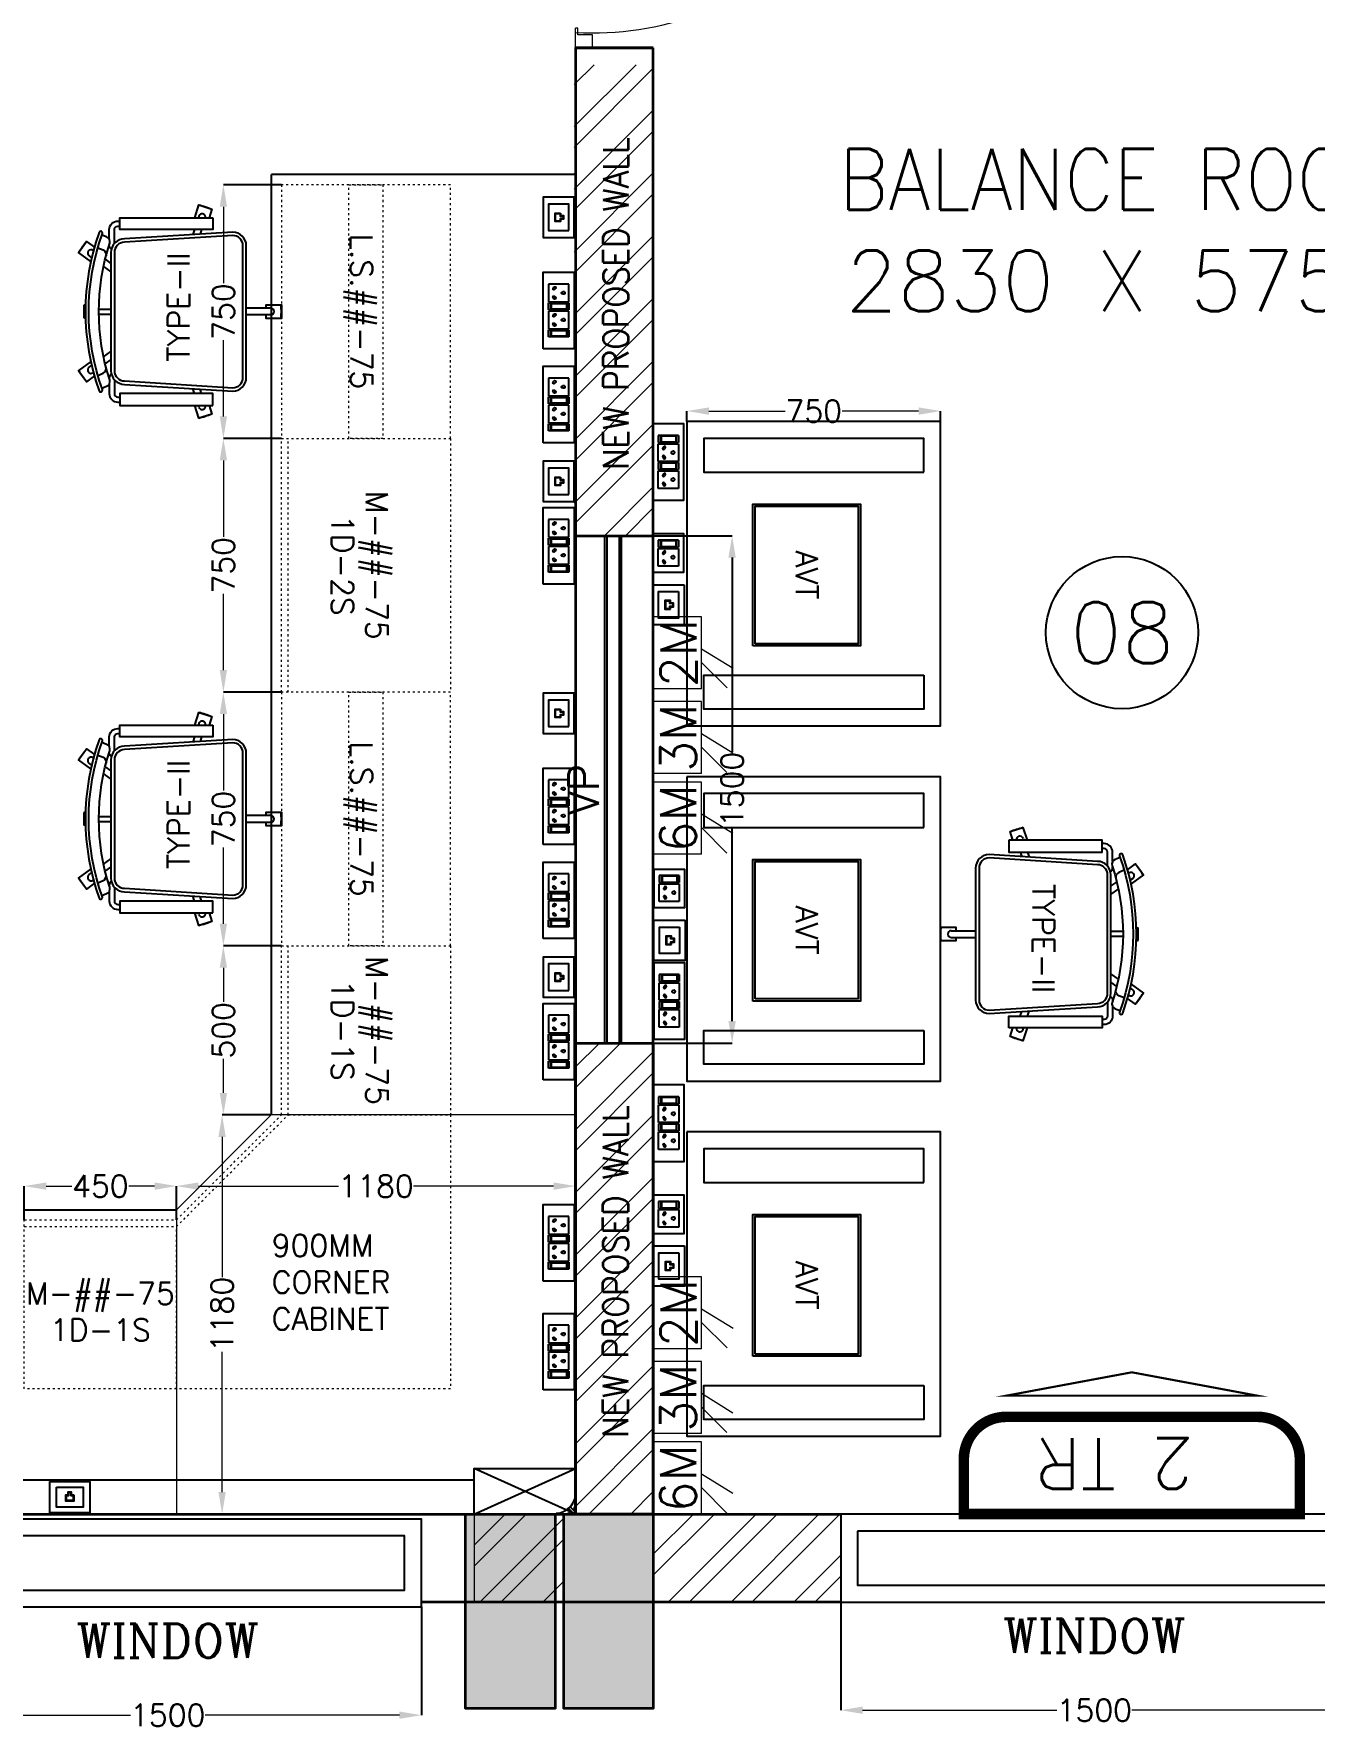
# Model space of a CAD drawing. Extents: x -52083 to 49512, y -145230 to 20224.
# Drawn here: x -41217 to -37431, y -133843 to -128840 of the extents above; entities that cross this region are included whole.
import ezdxf
from ezdxf.enums import TextEntityAlignment as Align

# ---------------------------------------------------------------- set-up
doc = ezdxf.new("R2010")
doc.units = 0
doc.header["$LTSCALE"] = 0.5
doc.header["$MEASUREMENT"] = 0
doc.header["$PDMODE"] = 32
doc.linetypes.add('ACAD_ISO03W100', pattern=[30, 12, -18])
for name, color, linetype, lineweight in [('0-1 AC UNIT', 8, 'Continuous', 25), ('1000x2100 Door', 1, 'Continuous', 5), ('3M Switch Board', 76, 'Continuous', 5), ('Ahlada Coving', 3, 'Continuous', 5), ('COL', 1, 'Continuous', 35), ('DIM', 3, 'Continuous', 5), ('Hatch-1', 8, 'Continuous', 5), ('New Wall', 5, 'Continuous', 35), ('Sa-Block Text', 7, 'Continuous', 18), ('wall-1', 7, 'Continuous', 35)]:
    doc.layers.add(name, color=color, linetype=linetype, lineweight=lineweight)
for name, color, linetype in [('GC-2', 22, 'Continuous'), ('GF-1', 21, 'Continuous'), ('LABOFAB', 7, 'Continuous'), ('PDF_Text', 5, 'Continuous'), ('SA-3MRP', 1, 'Continuous'), ('SA-6MRP', 1, 'Continuous'), ('SA-6MUP', 223, 'Continuous'), ('SA-FUR', 3, 'Continuous'), ('SA-Granite', 3, 'Continuous'), ('SA-Lan', 3, 'Continuous'), ('View Panle', 6, 'Continuous')]:
    doc.layers.add(name, color=color, linetype=linetype)
doc.styles.add('ARIAL', font='romans.shx', dxfattribs={"height": 2.5})
doc.styles.add('RomanS', font='romans.shx')
doc.styles.get("Standard").update_dxf_attribs({"font": 'romans.shx'})
doc.dimstyles.new('Sa-dim', dxfattribs={"dimtxt": 65, "dimasz": 65, "dimexe": 0, "dimexo": 0, "dimtad": 0, "dimdec": 0, "dimdsep": 46, "dimtxsty": 'Standard', "dimcen": 0, "dimclrd": 256, "dimclre": 7, "dimclrt": 1, "dimadec": 0, "dimazin": 0, "dimtfac": 1, "dimtdec": 0, "dimtmove": 0, "dimatfit": 3, "dimfxl": 1, "dimlwd": -1, "dimarcsym": 0})
pattern_1 = [(45, (22946.7, -16431.28), (-92.80777, 92.80777), []), (45, (23008.57, -16431.28), (-92.80777, 92.80777), [])]

# ---------------------------------------------------------------- blocks, each defined once
blk = doc.blocks.new('*U109')
at = {"color": 5}
blk.add_wipeout([(50, 400), (50, 240), (1450, 240), (1450, 400)], dxfattribs=at)
blk.add_wipeout([(0, 450), (0, 190), (1500, 190), (1500, 450)], dxfattribs=at)
for points in [[(0, 450), (0, 190), (1500, 190), (1500, 450)], [(50, 400), (50, 240), (1450, 240), (1450, 400)]]:
    blk.add_lwpolyline(points, close=True, dxfattribs=at)
blk = doc.blocks.new('*D946')
at = {"layer": 'Defpoints', "color": 0}
for p in [(-38831.5, -133475.7), (-37331.5, -133475.7), (-37331.5, -133795.6)]:
    blk.add_point(p, dxfattribs=at)
at = {"layer": 'DIM', "color": 7, "lineweight": -2}
for p, q in [((-38831.5, -133475.7), (-38831.5, -133795.6)), ((-37331.5, -133475.7), (-37331.5, -133795.6))]:
    blk.add_line(p, q, dxfattribs=at)
at = {"layer": 'DIM'}
for p, q in [((-38766.5, -133795.6), (-38192, -133795.6)), ((-37396.5, -133795.6), (-37971, -133795.6))]:
    blk.add_line(p, q, dxfattribs=at)
for points in [[(-38766.5, -133784.8), (-38766.5, -133806.5), (-38831.5, -133795.6)], [(-37396.5, -133784.8), (-37396.5, -133806.5), (-37331.5, -133795.6)]]:
    blk.add_solid(points, dxfattribs=at)
at = {"layer": 'DIM', "color": 1, "insert": (-38081.5, -133795.6), "char_height": 65, "attachment_point": 5}
blk.add_mtext('1500', dxfattribs=at)
blk = doc.blocks.new('*D957')
at = {"layer": 'Defpoints', "color": 0}
for p in [(-41571.3, -133490.3), (-40071.3, -133490.3), (-40071.3, -133810.2)]:
    blk.add_point(p, dxfattribs=at)
at = {"layer": 'DIM', "color": 7, "lineweight": -2}
for p, q in [((-41571.3, -133490.3), (-41571.3, -133810.2)), ((-40071.3, -133490.3), (-40071.3, -133810.2))]:
    blk.add_line(p, q, dxfattribs=at)
at = {"layer": 'DIM'}
for p, q in [((-41506.3, -133810.2), (-40931.8, -133810.2)), ((-40136.3, -133810.2), (-40710.8, -133810.2))]:
    blk.add_line(p, q, dxfattribs=at)
for points in [[(-41506.3, -133799.4), (-41506.3, -133821), (-41571.3, -133810.2)], [(-40136.3, -133799.4), (-40136.3, -133821), (-40071.3, -133810.2)]]:
    blk.add_solid(points, dxfattribs=at)
at = {"layer": 'DIM', "color": 1, "insert": (-40821.3, -133810.2), "char_height": 65, "attachment_point": 5}
blk.add_mtext('1500', dxfattribs=at)
blk = doc.blocks.new('A010004 Mezz.F. Layout Plan$0$b & c')
at = {"layer": 'Ahlada Coving', "color": 3}
for p, q in [((-4.1, 40.9), (-5.7, 42.5)), ((-2.7, 7.8), (-3.7, 7.8)), ((-3.7, 7.8), (-2.7, 6)), ((4.9, 15.3), (-2.7, 7.8)), ((-2.7, 6), (5.7, 14.4)), ((8.7, 11.4), (0.3, 3)), ((0.3, 3), (2.1, 2)), ((2.1, 3), (9.7, 10.6)), ((2.1, 2), (2.1, 3)), ((36.9, 0), (35.3, 1.6))]:
    blk.add_line(p, q, dxfattribs=at)
blk.add_lwpolyline([(-5.7, 30.7), (-5.7, 5.7), (0, 0), (25, 0), (22.8, 1.5), (13.2, 1.5), (3.6, 4.5), (3.6, 1.5), (0.6, 1.5), (-4.2, 6.3), (-4.2, 9.3), (-1.2, 9.3), (-4.2, 18.9), (-4.2, 28.4), (-5.7, 30.7)], dxfattribs=at)
for radius, start, end in [(44, 181.9548, 220.5976), (42.5, 184.1661, 265.906), (44, 222.2286, 227.7746), (44, 229.4056, 268.1119)]:
    blk.add_arc((38.3, 44), radius, start, end, dxfattribs=at)
blk = doc.blocks.new('A$C34123dda')
at = {"layer": 'LABOFAB', "color": 230, "linetype": 'ACAD_ISO03W100', "lineweight": 13}
blk.add_line((-280, 310), (30, 0), dxfattribs=at)
at = {"layer": 'LABOFAB', "color": 96, "lineweight": 13, "true_color": 0x008500}
blk.add_lwpolyline([(900, 1180), (900, 1180), (900, 1180), (900, 0), (0, 0), (-280, 280), (-280, 1180)], close=True, dxfattribs=at)
at = {"layer": 'LABOFAB', "color": 230, "linetype": 'ACAD_ISO03W100', "lineweight": 13}
blk.add_lwpolyline([(50, 0), (530, 0), (530, 810), (-280, 810), (-280, 330)], close=True, dxfattribs=at)
blk = doc.blocks.new('A$Ca55ee631')
at = {"layer": 'SA-FUR', "color": 1}
for p, q in [((0, 0), (135, 300)), ((0, 300), (135, 0))]:
    blk.add_line(p, q, dxfattribs=at)
blk.add_lwpolyline([(0, 0), (135, 0), (135, 300), (0, 300)], close=True, dxfattribs=at)
blk = doc.blocks.new('*U102')
at = {"layer": 'SA-FUR', "color": 230, "linetype": 'ACAD_ISO03W100', "lineweight": 13}
blk.add_line((450, 20), (0, 20), dxfattribs=at)
blk.add_lwpolyline([(0, 500), (450, 500), (450, 0), (0, 0)], close=True, dxfattribs=at)
at = {"layer": 'SA-FUR', "color": 7}
for tag, p in [('TAG-2', (225, 357.8)), ('TAG', (225, 250))]:
    blk.add_attdef(tag, text='', height=65, rotation=180, dxfattribs=at).set_placement(p, align=Align.CENTER)
blk = doc.blocks.new('*U93')
at = {"layer": 'SA-FUR', "color": 230, "linetype": 'ACAD_ISO03W100', "lineweight": 13}
blk.add_line((500, 20), (0, 20), dxfattribs=at)
blk.add_lwpolyline([(0, 500), (500, 500), (500, 0), (0, 0)], close=True, dxfattribs=at)
at = {"layer": 'SA-FUR', "color": 7}
for tag, p in [('TAG', (250, 250)), ('TAG-2', (250, 148.4))]:
    blk.add_attdef(tag, text='', height=65, dxfattribs=at).set_placement(p, align=Align.CENTER)
blk = doc.blocks.new('*D1087')
at = {"layer": 'Defpoints', "color": 0}
for p in [(-40795.4, -132246.1), (-41245.4, -132345.7), (-40795.4, -132345.7)]:
    blk.add_point(p, dxfattribs=at)
at = {"layer": 'DIM', "color": 7, "lineweight": -2}
for p, q in [((-41245.4, -132345.7), (-41245.4, -132246.1)), ((-40795.4, -132345.7), (-40795.4, -132246.1))]:
    blk.add_line(p, q, dxfattribs=at)
at = {"layer": 'DIM'}
for p, q in [((-41180.4, -132246.1), (-41104.6, -132246.1)), ((-40860.4, -132246.1), (-40936.2, -132246.1))]:
    blk.add_line(p, q, dxfattribs=at)
for points in [[(-41180.4, -132235.3), (-41180.4, -132257), (-41245.4, -132246.1)], [(-40860.4, -132235.3), (-40860.4, -132257), (-40795.4, -132246.1)]]:
    blk.add_solid(points, dxfattribs=at)
at = {"layer": 'DIM', "color": 1, "insert": (-41020.4, -132246.1), "char_height": 65, "attachment_point": 5}
blk.add_mtext('450', dxfattribs=at)
blk = doc.blocks.new('*D1088')
at = {"layer": 'Defpoints', "color": 0}
for p in [(-40795.4, -132246.1), (-40795.4, -132320.6), (-39615.4, -132320.6)]:
    blk.add_point(p, dxfattribs=at)
at = {"layer": 'DIM', "color": 7, "lineweight": -2}
for p, q in [((-40795.4, -132320.6), (-40795.4, -132246.1)), ((-39615.4, -132320.6), (-39615.4, -132246.1))]:
    blk.add_line(p, q, dxfattribs=at)
at = {"layer": 'DIM'}
for p, q in [((-40730.4, -132246.1), (-40315.9, -132246.1)), ((-39680.4, -132246.1), (-40094.9, -132246.1))]:
    blk.add_line(p, q, dxfattribs=at)
for points in [[(-40730.4, -132235.3), (-40730.4, -132257), (-40795.4, -132246.1)], [(-39680.4, -132235.3), (-39680.4, -132257), (-39615.4, -132246.1)]]:
    blk.add_solid(points, dxfattribs=at)
at = {"layer": 'DIM', "color": 1, "insert": (-40205.4, -132246.1), "char_height": 65, "attachment_point": 5}
blk.add_mtext('1180', dxfattribs=at)
blk = doc.blocks.new('*D1089')
at = {"layer": 'Defpoints', "color": 0}
for p in [(-40515.4, -132035.7), (-40660.5, -133215.7), (-40515.4, -133215.7)]:
    blk.add_point(p, dxfattribs=at)
at = {"layer": 'DIM', "color": 7, "lineweight": -2}
for p, q in [((-40515.4, -132035.7), (-40660.5, -132035.7)), ((-40515.4, -133215.7), (-40660.5, -133215.7))]:
    blk.add_line(p, q, dxfattribs=at)
at = {"layer": 'DIM'}
for p, q in [((-40660.5, -132100.7), (-40660.5, -132515.2)), ((-40660.5, -133150.7), (-40660.5, -132736.2))]:
    blk.add_line(p, q, dxfattribs=at)
for points in [[(-40671.4, -132100.7), (-40649.7, -132100.7), (-40660.5, -132035.7)], [(-40671.4, -133150.7), (-40649.7, -133150.7), (-40660.5, -133215.7)]]:
    blk.add_solid(points, dxfattribs=at)
at = {"layer": 'DIM', "color": 1, "insert": (-40660.5, -132625.7), "char_height": 65, "attachment_point": 5, "rotation": 90}
blk.add_mtext('1180', dxfattribs=at)
blk = doc.blocks.new('*D1090')
at = {"layer": 'Defpoints', "color": 0}
for p in [(-40656.8, -131535.7), (-40485.4, -131535.7), (-40515.4, -132035.7)]:
    blk.add_point(p, dxfattribs=at)
at = {"layer": 'DIM', "color": 7, "lineweight": -2}
for p, q in [((-40485.4, -131535.7), (-40656.8, -131535.7)), ((-40515.4, -132035.7), (-40656.8, -132035.7))]:
    blk.add_line(p, q, dxfattribs=at)
at = {"layer": 'DIM'}
for p, q in [((-40656.8, -131600.7), (-40656.8, -131701.5)), ((-40656.8, -131970.7), (-40656.8, -131869.9))]:
    blk.add_line(p, q, dxfattribs=at)
for points in [[(-40667.6, -131600.7), (-40645.9, -131600.7), (-40656.8, -131535.7)], [(-40667.6, -131970.7), (-40645.9, -131970.7), (-40656.8, -132035.7)]]:
    blk.add_solid(points, dxfattribs=at)
at = {"layer": 'DIM', "color": 1, "insert": (-40656.8, -131785.7), "char_height": 65, "attachment_point": 5, "rotation": 90}
blk.add_mtext('500', dxfattribs=at)
blk = doc.blocks.new('*D1091')
at = {"layer": 'Defpoints', "color": 0}
for p in [(-40656.8, -130785.7), (-40485.4, -130785.7), (-40485.4, -131535.7)]:
    blk.add_point(p, dxfattribs=at)
at = {"layer": 'DIM', "color": 7, "lineweight": -2}
for p, q in [((-40485.4, -130785.7), (-40656.8, -130785.7)), ((-40485.4, -131535.7), (-40656.8, -131535.7))]:
    blk.add_line(p, q, dxfattribs=at)
at = {"layer": 'DIM'}
for p, q in [((-40656.8, -130850.7), (-40656.8, -131076.5)), ((-40656.8, -131470.7), (-40656.8, -131244.9))]:
    blk.add_line(p, q, dxfattribs=at)
for points in [[(-40667.6, -130850.7), (-40645.9, -130850.7), (-40656.8, -130785.7)], [(-40667.6, -131470.7), (-40645.9, -131470.7), (-40656.8, -131535.7)]]:
    blk.add_solid(points, dxfattribs=at)
at = {"layer": 'DIM', "color": 1, "insert": (-40656.8, -131160.7), "char_height": 65, "attachment_point": 5, "rotation": 90}
blk.add_mtext('750', dxfattribs=at)
blk = doc.blocks.new('*D1092')
at = {"layer": 'Defpoints', "color": 0}
for p in [(-40656.8, -130035.7), (-40485.4, -130035.7), (-40485.4, -130785.7)]:
    blk.add_point(p, dxfattribs=at)
at = {"layer": 'DIM', "color": 7, "lineweight": -2}
for p, q in [((-40485.4, -130035.7), (-40656.8, -130035.7)), ((-40485.4, -130785.7), (-40656.8, -130785.7))]:
    blk.add_line(p, q, dxfattribs=at)
at = {"layer": 'DIM'}
for p, q in [((-40656.8, -130100.7), (-40656.8, -130326.5)), ((-40656.8, -130720.7), (-40656.8, -130494.9))]:
    blk.add_line(p, q, dxfattribs=at)
for points in [[(-40667.6, -130100.7), (-40645.9, -130100.7), (-40656.8, -130035.7)], [(-40667.6, -130720.7), (-40645.9, -130720.7), (-40656.8, -130785.7)]]:
    blk.add_solid(points, dxfattribs=at)
at = {"layer": 'DIM', "color": 1, "insert": (-40656.8, -130410.7), "char_height": 65, "attachment_point": 5, "rotation": 90}
blk.add_mtext('750', dxfattribs=at)
blk = doc.blocks.new('*D1093')
at = {"layer": 'Defpoints', "color": 0}
for p in [(-40656.8, -129285.7), (-40485.4, -129285.7), (-40485.4, -130035.7)]:
    blk.add_point(p, dxfattribs=at)
at = {"layer": 'DIM', "color": 7, "lineweight": -2}
for p, q in [((-40485.4, -129285.7), (-40656.8, -129285.7)), ((-40485.4, -130035.7), (-40656.8, -130035.7))]:
    blk.add_line(p, q, dxfattribs=at)
at = {"layer": 'DIM'}
for p, q in [((-40656.8, -129350.7), (-40656.8, -129576.5)), ((-40656.8, -129970.7), (-40656.8, -129744.9))]:
    blk.add_line(p, q, dxfattribs=at)
for points in [[(-40667.6, -129350.7), (-40645.9, -129350.7), (-40656.8, -129285.7)], [(-40667.6, -129970.7), (-40645.9, -129970.7), (-40656.8, -130035.7)]]:
    blk.add_solid(points, dxfattribs=at)
at = {"layer": 'DIM', "color": 1, "insert": (-40656.8, -129660.7), "char_height": 65, "attachment_point": 5, "rotation": 90}
blk.add_mtext('750', dxfattribs=at)
blk = doc.blocks.new('PCH-7022')
at = {"layer": 'GC-2', "color": 30, "ltscale": 10}
for p, q in [((-18.7, 254.1), (-19.1, 259.1)), ((18.7, 254.1), (19.1, 259.1)), ((-180.7, 231.7), (-179.9, 230.6)), ((-164.5, 243.5), (-159, 235.9)), ((-133.4, 200.6), (-117.5, 178.7)), ((-7.5, 214.3), (-7.5, 178.7)), ((7.5, 214.3), (7.5, 178.7)), ((133.4, 200.6), (117.5, 178.7)), ((164.5, 243.5), (159, 235.9)), ((180.7, 231.7), (179.9, 230.6)), ((-154.6, 195.8), (-142.2, 178.7)), ((154.6, 195.8), (142.2, 178.7)), ((-282.4, -81.2), (-277.5, -79.7)), ((-242.5, -68.3), (-227.6, -63.4)), ((-242.5, -89.3), (-229, -84.9)), ((242.5, -68.3), (227.6, -63.4)), ((242.5, -89.3), (229, -84.9)), ((282.4, -81.2), (277.5, -79.7)), ((-10, -293.7), (-10, -221.3)), ((10, -293.7), (10, -221.3))]:
    blk.add_line(p, q, dxfattribs=at)
for points in [[(-234.1, 213.6), (-234.1, 213.6, 0.416344), (-237.1, 207.2, 0.412086), (-230.7, 204.2), (-230.7, 204.2, -0.174031), (230.7, 204.2), (230.7, 204.2, 0.412086), (237.1, 207.2), (237.1, 207.2, 0.416344), (234.1, 213.6), (234.1, 213.6, 0.174031)], [(-195, -221.3), (195, -221.3, 0.414214), (235, -181.3), (215, 138.7, 0.414214), (175, 178.7), (-175, 178.7, 0.414214), (-215, 138.7), (-235, -181.3, 0.414214)], [(-195, -211.3), (195, -211.3, 0.414214), (225, -181.3), (205, 138.7, 0.414214), (175, 168.7), (-175, 168.7, 0.414214), (-205, 138.7), (-225, -181.3, 0.414214)]]:
    blk.add_lwpolyline(points, format="xyb", close=True, dxfattribs=at)
for points in [[(-190.2, 227.7), (-207.2, 251.2), (-174.8, 274.7), (-148.4, 238.3)], [(148.4, 238.3), (174.8, 274.7), (207.2, 251.2), (190.2, 227.7)], [(-277.5, -111.2), (-302.9, -119.5), (-315.3, -81.4), (-277.5, -69.1)], [(277.5, -69.1), (315.3, -81.4), (302.9, -119.5), (277.5, -111.2)], [(10, -280), (20, -280), (20, -325), (-20, -325), (-20, -280), (-10, -280)]]:
    blk.add_lwpolyline(points, dxfattribs=at)
for points in [[(19.1, 259.1, 0.013665), (-19.1, 259.1)], [(-225.9, 205.9), (-220.6, 191.5, 0.403288), (-201.9, 182.4), (-201.9, 182.4, -0.158526), (201.9, 182.4), (201.9, 182.4, 0.403288), (220.6, 191.5), (225.9, 205.9)], [(-193.1, 216.5, 0.029136), (-192.6, 216.6)], [(-188.5, 217.8), (-182.3, 202.3, 0.378791), (-164.6, 193.3)], [(188.5, 217.8), (182.3, 202.3), (182.3, 202.3, -0.378791), (164.6, 193.3)], [(192.6, 216.6, 0.029136), (193.1, 216.5, 0.029136)], [(-214.2, 183.7), (-242.5, 183.7, 0.414214), (-267.5, 158.7), (-267.5, 152.3)], [(-201.5, 168.7), (-242.5, 168.7, 0.414214), (-252.5, 158.7), (-252.5, 152.3)], [(-185.7, 177.3, 0.311343), (-195, 183.7), (-197.6, 183.7)], [(185.7, 177.3, -0.311343), (195, 183.7), (197.6, 183.7)], [(201.5, 168.7), (242.5, 168.7, -0.414214), (252.5, 158.7), (252.5, 152.3)], [(214.2, 183.7), (242.5, 183.7, -0.414214), (267.5, 158.7), (267.5, 152.3)]]:
    blk.add_lwpolyline(points, format="xyb", dxfattribs=at)
for points in [[(-237.1, 207.2), (-237.1, 207.2)], [(-277.5, -122.7), (-242.5, -122.7), (-242.5, 152.3), (-277.5, 152.3)], [(277.5, -122.7), (242.5, -122.7), (242.5, 152.3), (277.5, 152.3)]]:
    blk.add_lwpolyline(points, close=True, dxfattribs=at)
for centre, radius, start, end in [((0, 0), 325, 122.4719, 129.5281), ((0, 0), 325, 50.4719, 57.5281), ((-172.6, 237.6), 10, 36, 216), ((172.6, 237.6), 10, 324, 144), ((0, 0), 325, 194.4719, 201.5281), ((-279.3, -90.7), 10, 108, 280.2877), ((279.3, -90.7), 10, 259.7123, 72), ((0, 0), 325, 338.4719, 345.5281), ((0, -293.7), 10, 180, 0), ((0, 0), 325, 266.4719, 273.5281)]:
    blk.add_arc(centre, radius, start, end, dxfattribs=at)
at = {"layer": 'PDF_Text', "insert": (13.6, -21), "char_height": 65, "width": 310.353, "attachment_point": 5}
blk.add_mtext('{\\C1;TYPE-II}', dxfattribs=at)
blk = doc.blocks.new('*U132')
for points in [[(-59.4, 46), (59.4, 46), (59.4, -46), (-59.4, -46)], [(-39.1, 29.8), (39.1, 29.8), (39.1, -29.8), (-39.1, -29.8)], [(12.4, 5.6), (5.4, 5.6), (5.4, 14.6), (-5.4, 14.6), (-5.4, 5.6), (-12.4, 5.6), (-12.4, -10.5), (12.4, -10.5)], [(11.1, 4.3), (4.1, 4.3), (4.1, 13.4), (-4.1, 13.4), (-4.1, 4.3), (-11.1, 4.3), (-11.1, -9.2), (11.1, -9.2)]]:
    blk.add_lwpolyline(points, close=True)
at = {"layer": 'Sa-Block Text', "flags": 1}
for tag, p in [('PROJECTNAME', (15.2, 670.6)), ('FLOOR', (15.2, 581.1)), ('LABNAME', (15.2, 471.6)), ('ITEMNO:', (15.2, 374.3))]:
    blk.add_attdef(tag, text='', height=65, dxfattribs=at).set_placement(p, align=Align.MIDDLE_CENTER)
at = {"layer": 'Sa-Block Text'}
blk.add_attdef('CATALOGUE', text='', height=65, dxfattribs=at).set_placement((15.2, 223), align=Align.MIDDLE_CENTER)
blk = doc.blocks.new('*U130')
for p, q in [((-78.1, 29.8), (-78.1, -29.8)), ((-78.1, 29.8), (-78.1, -29.8)), ((-57.3, 29.8), (-78.1, 29.8)), ((-78.1, 29.8), (-57.3, 29.8)), ((-76.3, 23.3), (-76.3, -23.3)), ((-59.1, 23.3), (-76.3, 23.3)), ((-59.1, -23.3), (-59.1, 23.3)), ((-57.3, -29.8), (-57.3, 29.8)), ((-53.9, 29.8), (-1.7, 29.8)), ((-53.9, -29.8), (-53.9, 29.8)), ((-1.7, 29.8), (-1.7, -29.8)), ((1.7, 29.8), (1.7, -29.8)), ((1.7, 29.8), (1.7, -29.8)), ((22.5, 29.8), (1.7, 29.8)), ((1.7, 29.8), (22.5, 29.8)), ((3.5, 23.3), (3.5, -23.3)), ((20.7, 23.3), (3.5, 23.3)), ((20.7, -23.3), (20.7, 23.3)), ((22.5, -29.8), (22.5, 29.8)), ((25.9, -29.8), (25.9, 29.8)), ((25.9, 29.8), (78.1, 29.8)), ((78.1, 29.8), (78.1, -29.8)), ((-78.1, -29.8), (-57.3, -29.8)), ((-76.3, -21.2), (-59.1, -21.2)), ((-76.3, -23.3), (-59.1, -23.3)), ((-1.7, -29.8), (-53.9, -29.8)), ((1.7, -29.8), (22.5, -29.8)), ((3.5, -21.2), (20.7, -21.2)), ((3.5, -23.3), (20.7, -23.3)), ((78.1, -29.8), (25.9, -29.8))]:
    blk.add_line(p, q)
blk.add_lwpolyline([(-113, -46), (113, -46), (113, 46), (-113, 46)], close=True)
for centre, radius, start, end in [((-27.8, 14.7), 4.06, 307.1584, 232.8416), ((-27.8, 10.6), 2.59, 161.4031, 18.5969), ((52, 14.7), 4.06, 307.1584, 232.8416), ((52, 10.6), 2.59, 161.4031, 18.5969), ((-42.7, -11.6), 3.5, 5.2689, 272.51), ((-39.9, -14), 2.82, 202.6838, 75.0951), ((-15.7, -14), 2.82, 104.9049, 337.3162), ((-12.9, -11.6), 3.5, 267.49, 174.7311), ((37.1, -11.6), 3.5, 5.2689, 272.51), ((39.9, -14), 2.82, 202.6838, 75.0951), ((64.1, -14), 2.82, 104.9049, 337.3162), ((66.9, -11.6), 3.5, 267.49, 174.7311)]:
    blk.add_arc(centre, radius, start, end)
at = {"layer": 'Sa-Block Text', "flags": 1}
for tag, p in [('PROJECTNAME', (14.8, 619.1)), ('FLOOR', (14.8, 529.6)), ('LABNAME', (14.8, 420.1)), ('ITEMNO:', (14.8, 322.8))]:
    blk.add_attdef(tag, text='', height=65, dxfattribs=at).set_placement(p, align=Align.MIDDLE_CENTER)
at = {"layer": 'Sa-Block Text'}
blk.add_attdef('CATALOGUE', text='', height=65, dxfattribs=at).set_placement((14.8, 173.9), align=Align.MIDDLE_CENTER)
blk = doc.blocks.new('A$C054a1436')
at = {"color": 1}
blk.add_circle((225, 225), 225, dxfattribs=at)
blk.add_attdef('T1', text='', height=180).set_placement((225, 225), align=Align.MIDDLE_CENTER)
blk = doc.blocks.new('vp')
at = {"layer": 'View Panle'}
blk.add_lwpolyline([(-750, 0), (750, 0), (750, 50), (-750, 50), (-750, 0), (-750, 6), (750, 6), (750, 44), (-750, 44)], dxfattribs=at)
at = {"layer": 'View Panle', "color": 7, "style": 'RomanS'}
blk.add_text('VP', height=90, rotation=359.9977, dxfattribs=at).set_placement((-75.1, 67.2))
blk = doc.blocks.new('*D1199')
at = {"color": 7, "lineweight": -2}
for p, q in [((-39385.5, -130323.2), (-39152.5, -130323.2)), ((-39385.5, -131823.2), (-39152.5, -131823.2))]:
    blk.add_line(p, q, dxfattribs=at)
for p, q in [((-39152.5, -130388.2), (-39152.5, -130962.7)), ((-39152.5, -131758.2), (-39152.5, -131183.7))]:
    blk.add_line(p, q)
for points in [[(-39163.3, -130388.2), (-39141.7, -130388.2), (-39152.5, -130323.2)], [(-39163.3, -131758.2), (-39141.7, -131758.2), (-39152.5, -131823.2)]]:
    blk.add_solid(points)
at = {"layer": 'Defpoints', "color": 0}
for p in [(-39385.5, -130323.2), (-39385.5, -131823.2), (-39152.5, -131823.2)]:
    blk.add_point(p, dxfattribs=at)
at = {"color": 1, "insert": (-39152.5, -131073.2), "char_height": 65, "attachment_point": 5, "rotation": 90}
blk.add_mtext('1500', dxfattribs=at)
blk = doc.blocks.new('*U683')
at = {"layer": '0-1 AC UNIT', "color": 3, "const_width": 31.2}
blk.add_lwpolyline([(-272.5, -287.5), (471.2, -287.5, 0.414214), (596.2, -162.5), (596.2, 0), (-397.5, 0), (-397.5, -162.5, 0.414214)], format="xyb", close=True, dxfattribs=at)
at = {"layer": '0-1 AC UNIT', "color": 3, "const_width": 6.25}
blk.add_lwpolyline([(471.2, -350), (99.4, -419.2), (-272.5, -350), (471.2, -350)], dxfattribs=at)
blk = doc.blocks.new('900 x 750 avt')
at = {"color": 30}
for points in [[(663.2, 195.3), (244.3, 195.3), (244.3, 513.2), (663.2, 513.2)], [(656.8, 201.6), (250.6, 201.6), (250.6, 506.8), (656.8, 506.8)]]:
    blk.add_lwpolyline(points, close=True, dxfattribs=at)
at = {"layer": 'SA-Granite', "color": 30}
for points in [[(0, 0), (900, 0), (900, 750), (0, 750)], [(150, 700), (50, 700), (50, 50), (150, 50)], [(750, 700), (850, 700), (850, 50), (750, 50)]]:
    blk.add_lwpolyline(points, close=True, dxfattribs=at)
at = {"insert": (453.7, 354.2), "char_height": 65, "width": 175.432, "attachment_point": 5}
blk.add_mtext('{\\C7;AVT}', dxfattribs=at)
blk = doc.blocks.new('*D1200')
at = {"layer": 'Defpoints', "color": 0}
for p in [(-39286.1, -129954.8), (-39286.1, -129985.7), (-38536.1, -129985.7)]:
    blk.add_point(p, dxfattribs=at)
at = {"layer": 'DIM', "color": 7, "lineweight": -2}
for p, q in [((-39286.1, -129985.7), (-39286.1, -129954.8)), ((-38536.1, -129985.7), (-38536.1, -129954.8))]:
    blk.add_line(p, q, dxfattribs=at)
at = {"layer": 'DIM'}
for p, q in [((-39221.1, -129954.8), (-38995.3, -129954.8)), ((-38601.1, -129954.8), (-38826.9, -129954.8))]:
    blk.add_line(p, q, dxfattribs=at)
for points in [[(-39221.1, -129944), (-39221.1, -129965.7), (-39286.1, -129954.8)], [(-38601.1, -129944), (-38601.1, -129965.7), (-38536.1, -129954.8)]]:
    blk.add_solid(points, dxfattribs=at)
at = {"layer": 'DIM', "color": 1, "insert": (-38911.1, -129954.8), "char_height": 65, "attachment_point": 5}
blk.add_mtext('750', dxfattribs=at)
blk = doc.blocks.new('3M-RP')
for p, q in [((18.3, 75.8), (18.3, 16.2)), ((18.3, 75.8), (18.3, 16.2)), ((39.1, 75.8), (18.3, 75.8)), ((18.3, 75.8), (39.1, 75.8)), ((20.1, 69.3), (20.1, 22.7)), ((37.3, 69.3), (20.1, 69.3)), ((37.3, 22.7), (37.3, 69.3)), ((39.1, 16.2), (39.1, 75.8)), ((42.5, 75.8), (94.7, 75.8)), ((42.5, 16.2), (42.5, 75.8)), ((94.7, 75.8), (94.7, 16.2)), ((18.3, 16.2), (39.1, 16.2)), ((20.1, 24.8), (37.3, 24.8)), ((20.1, 22.7), (37.3, 22.7)), ((94.7, 16.2), (42.5, 16.2))]:
    blk.add_line(p, q)
blk.add_lwpolyline([(0, 0), (113, 0), (113, 92), (0, 92)], close=True)
for centre, radius, start, end in [((68.6, 60.7), 4.06, 307.1584, 232.8416), ((68.6, 56.6), 2.59, 161.4031, 18.5969), ((53.7, 34.4), 3.5, 5.2689, 272.51), ((56.5, 32), 2.82, 202.6838, 75.0951), ((80.7, 32), 2.82, 104.9049, 337.3162), ((83.5, 34.4), 3.5, 267.49, 174.7311)]:
    blk.add_arc(centre, radius, start, end)
at = {"layer": 'Sa-Block Text', "flags": 1}
for tag, p in [('LAB', (56.5, 92)), ('ITEM', (56.5, -35)), ('CATALOGUE', (87, -160))]:
    blk.add_attdef(tag, text='', height=65, dxfattribs=at).set_placement(p, align=Align.MIDDLE_CENTER)
blk = doc.blocks.new('*U684')
for p, q in [((-78.1, 29.8), (-78.1, -29.8)), ((-78.1, 29.8), (-78.1, -29.8)), ((-57.3, 29.8), (-78.1, 29.8)), ((-78.1, 29.8), (-57.3, 29.8)), ((-76.3, 23.3), (-76.3, -23.3)), ((-59.1, 23.3), (-76.3, 23.3)), ((-59.1, -23.3), (-59.1, 23.3)), ((-57.3, -29.8), (-57.3, 29.8)), ((-53.9, 29.8), (-1.7, 29.8)), ((-53.9, -29.8), (-53.9, 29.8)), ((-1.7, 29.8), (-1.7, -29.8)), ((1.7, 29.8), (1.7, -29.8)), ((1.7, 29.8), (1.7, -29.8)), ((22.5, 29.8), (1.7, 29.8)), ((1.7, 29.8), (22.5, 29.8)), ((3.5, 23.3), (3.5, -23.3)), ((20.7, 23.3), (3.5, 23.3)), ((20.7, -23.3), (20.7, 23.3)), ((22.5, -29.8), (22.5, 29.8)), ((25.9, -29.8), (25.9, 29.8)), ((25.9, 29.8), (78.1, 29.8)), ((78.1, 29.8), (78.1, -29.8)), ((-78.1, -29.8), (-57.3, -29.8)), ((-76.3, -21.2), (-59.1, -21.2)), ((-76.3, -23.3), (-59.1, -23.3)), ((-1.7, -29.8), (-53.9, -29.8)), ((1.7, -29.8), (22.5, -29.8)), ((3.5, -21.2), (20.7, -21.2)), ((3.5, -23.3), (20.7, -23.3)), ((78.1, -29.8), (25.9, -29.8))]:
    blk.add_line(p, q)
blk.add_lwpolyline([(-113, -46), (113, -46), (113, 46), (-113, 46)], close=True)
for centre, radius, start, end in [((-27.8, 14.7), 4.06, 307.1584, 232.8416), ((-27.8, 10.6), 2.59, 161.4031, 18.5969), ((52, 14.7), 4.06, 307.1584, 232.8416), ((52, 10.6), 2.59, 161.4031, 18.5969), ((-42.7, -11.6), 3.5, 5.2689, 272.51), ((-39.9, -14), 2.82, 202.6838, 75.0951), ((-15.7, -14), 2.82, 104.9049, 337.3162), ((-12.9, -11.6), 3.5, 267.49, 174.7311), ((37.1, -11.6), 3.5, 5.2689, 272.51), ((39.9, -14), 2.82, 202.6838, 75.0951), ((64.1, -14), 2.82, 104.9049, 337.3162), ((66.9, -11.6), 3.5, 267.49, 174.7311)]:
    blk.add_arc(centre, radius, start, end)
at = {"layer": 'Sa-Block Text', "flags": 1}
for tag, p in [('PROJECTNAME', (14.8, 619.1)), ('FLOOR', (14.8, 529.6)), ('LABNAME', (14.8, 420.1)), ('ITEMNO:', (14.8, 322.8))]:
    blk.add_attdef(tag, text='', height=65, dxfattribs=at).set_placement(p, align=Align.MIDDLE_CENTER)
at = {"layer": 'Sa-Block Text'}
blk.add_attdef('CATALOGUE', text='', height=65, dxfattribs=at).set_placement((14.8, 173.9), align=Align.MIDDLE_CENTER)
blk = doc.blocks.new('*U685')
for points in [[(-59.4, 46), (59.4, 46), (59.4, -46), (-59.4, -46)], [(-39.1, 29.8), (39.1, 29.8), (39.1, -29.8), (-39.1, -29.8)], [(12.4, 5.6), (5.4, 5.6), (5.4, 14.6), (-5.4, 14.6), (-5.4, 5.6), (-12.4, 5.6), (-12.4, -10.5), (12.4, -10.5)], [(11.1, 4.3), (4.1, 4.3), (4.1, 13.4), (-4.1, 13.4), (-4.1, 4.3), (-11.1, 4.3), (-11.1, -9.2), (11.1, -9.2)]]:
    blk.add_lwpolyline(points, close=True)
at = {"layer": 'Sa-Block Text', "flags": 1}
for tag, p in [('PROJECTNAME', (15.2, 670.6)), ('FLOOR', (15.2, 581.1)), ('LABNAME', (15.2, 471.6)), ('ITEMNO:', (15.2, 374.3))]:
    blk.add_attdef(tag, text='', height=65, dxfattribs=at).set_placement(p, align=Align.MIDDLE_CENTER)
at = {"layer": 'Sa-Block Text'}
blk.add_attdef('CATALOGUE', text='', height=65, dxfattribs=at).set_placement((15.2, 223), align=Align.MIDDLE_CENTER)
blk = doc.blocks.new('*U131')
at = {"ltscale": 300}
for p, q in [((-78.1, 29.8), (-78.1, -29.8)), ((-78.1, 29.8), (-78.1, -29.8)), ((-57.3, 29.8), (-78.1, 29.8)), ((-78.1, 29.8), (-57.3, 29.8)), ((-76.3, 23.3), (-76.3, -23.3)), ((-59.1, 23.3), (-76.3, 23.3)), ((-59.1, -23.3), (-59.1, 23.3)), ((-57.3, -29.8), (-57.3, 29.8)), ((-53.9, 29.8), (-1.7, 29.8)), ((-53.9, -29.8), (-53.9, 29.8)), ((-1.7, 29.8), (-1.7, -29.8)), ((1.7, 29.8), (1.7, -29.8)), ((1.7, 29.8), (1.7, -29.8)), ((22.5, 29.8), (1.7, 29.8)), ((1.7, 29.8), (22.5, 29.8)), ((3.5, 23.3), (3.5, -23.3)), ((20.7, 23.3), (3.5, 23.3)), ((20.7, -23.3), (20.7, 23.3)), ((22.5, -29.8), (22.5, 29.8)), ((25.9, -29.8), (25.9, 29.8)), ((25.9, 29.8), (78.1, 29.8)), ((78.1, 29.8), (78.1, -29.8)), ((-78.1, -29.8), (-57.3, -29.8)), ((-76.3, -21.2), (-59.1, -21.2)), ((-76.3, -23.3), (-59.1, -23.3)), ((-1.7, -29.8), (-53.9, -29.8)), ((1.7, -29.8), (22.5, -29.8)), ((3.5, -21.2), (20.7, -21.2)), ((3.5, -23.3), (20.7, -23.3)), ((78.1, -29.8), (25.9, -29.8))]:
    blk.add_line(p, q, dxfattribs=at)
blk.add_lwpolyline([(-113, -46), (113, -46), (113, 46), (-113, 46)], close=True, dxfattribs=at)
for centre, radius, start, end in [((-27.8, 14.7), 4.06, 307.1584, 232.8416), ((-27.8, 10.6), 2.59, 161.4031, 18.5969), ((52, 14.7), 4.06, 307.1584, 232.8416), ((52, 10.6), 2.59, 161.4031, 18.5969), ((-42.7, -11.6), 3.5, 5.2689, 272.51), ((-39.9, -14), 2.82, 202.6838, 75.0951), ((-15.7, -14), 2.82, 104.9049, 337.3162), ((-12.9, -11.6), 3.5, 267.49, 174.7311), ((37.1, -11.6), 3.5, 5.2689, 272.51), ((39.9, -14), 2.82, 202.6838, 75.0951), ((64.1, -14), 2.82, 104.9049, 337.3162), ((66.9, -11.6), 3.5, 267.49, 174.7311)]:
    blk.add_arc(centre, radius, start, end, dxfattribs=at)
at = {"layer": 'Sa-Block Text', "flags": 1}
for tag, p in [('PROJECTNAME', (102.4, 776)), ('FLOOR', (102.4, 686.5)), ('LABNAME', (102.4, 577)), ('ITEMNO:', (102.4, 479.7))]:
    blk.add_attdef(tag, text='', height=65, dxfattribs=at).set_placement(p, align=Align.MIDDLE_CENTER)
at = {"layer": 'Sa-Block Text'}
blk.add_attdef('CATALOGUE', text='', height=65, dxfattribs=at).set_placement((102.4, 360.5), align=Align.MIDDLE_CENTER)
blk = doc.blocks.new('*U100')
at = {"layer": 'SA-FUR', "color": 230, "linetype": 'ACAD_ISO03W100', "lineweight": 13}
for points in [[(750, 500), (0, 500), (0, 0), (750, 0)], [(750, 200), (0, 200), (0, 300), (750, 300)]]:
    blk.add_lwpolyline(points, close=True, dxfattribs=at)
at = {"layer": 'SA-FUR', "color": 7}
blk.add_attdef('TAG-2', text='', height=65, rotation=180, dxfattribs=at).set_placement((375, 295), align=Align.CENTER)
blk = doc.blocks.new('*U91')
at = {"layer": 'SA-FUR', "color": 230, "linetype": 'ACAD_ISO03W100', "lineweight": 13}
blk.add_line((750, 20), (0, 20), dxfattribs=at)
blk.add_lwpolyline([(0, 500), (750, 500), (750, 0), (0, 0)], close=True, dxfattribs=at)
at = {"layer": 'SA-FUR', "color": 7}
for tag, p in [('TAG', (375, 250)), ('TAG-2', (375, 148.4))]:
    blk.add_attdef(tag, text='', height=65, dxfattribs=at).set_placement(p, align=Align.CENTER)
blk = doc.blocks.new('SD 1000x2100')
at = {"layer": '1000x2100 Door'}
for p, q in [((288436.6, 46661.9), (288436.6, 46711.8)), ((288436.6, 46711.8), (288495, 46711.8)), ((288436.6, 46661.9), (288436.6, 46711.8)), ((288475, 46661.9), (288475, 46705.1)), ((288475, 46705.1), (288495, 46705.1)), ((288495, 46705.1), (288495, 46711.8)), ((289436.6, 46711.8), (289378.3, 46711.8)), ((289378.3, 46705.1), (289378.3, 46711.8)), ((289398.3, 46705.1), (289378.3, 46705.1)), ((289398.3, 46661.9), (289398.3, 46705.1)), ((289436.6, 46661.9), (289436.6, 46711.8)), ((288436.6, 46661.9), (288475, 46661.9)), ((289436.6, 46661.9), (289398.3, 46661.9)), ((289398.3, 46661.9), (289398.3, 45743.9))]:
    blk.add_line(p, q, dxfattribs=at)
blk.add_arc((289398.3, 46661.9), 918, 176.8849, 270, dxfattribs=at)
blk = doc.blocks.new('BARE')
at = {"layer": 'COL'}
h = blk.add_hatch(color=256, dxfattribs=at)
h.dxf.hatch_style = 1
h.paths.add_polyline_path([(-22123.5, -36159.6), (-22388.5, -36159.6), (-22388.5, -36734.6), (-22123.5, -36734.6)])
h = blk.add_hatch(color=256, dxfattribs=at)
h.dxf.hatch_style = 1
h.paths.add_polyline_path([(-21833.5, -36159.6), (-22098.5, -36159.6), (-22098.5, -36734.6), (-21833.5, -36734.6)])
at = {"layer": 'Hatch-1'}
h = blk.add_hatch(dxfattribs=at)
h.set_pattern_fill('ANSI32,_O', color=256, scale=350)
h.set_pattern_definition(pattern_1)
h.paths.add_polyline_path([(-21833.5, -31874.6), (-22067.4, -31874.6), (-22067.4, -33267.1), (-21833.5, -33267.1)])
h = blk.add_hatch(dxfattribs=at)
h.set_pattern_fill('ANSI32,_O', color=256, scale=350)
h.set_pattern_definition(pattern_1)
h.paths.add_polyline_path([(-22063.5, -34767.1), (-21833.5, -34767.1), (-21833.5, -36159.6), (-22063.5, -36159.6)])
h = blk.add_hatch(dxfattribs=at)
h.set_pattern_fill('ANSI32,_O', color=256, scale=350)
h.set_pattern_definition(pattern_1)
h.paths.add_polyline_path([(-22362.5, -36159.6), (-22098.5, -36159.6), (-22098.5, -36419.6), (-22362.5, -36419.6)])
for p, q in [((-21837.4, -33267.1), (-22063.5, -33267.1)), ((-21837.4, -34767.1), (-22067.4, -34767.1))]:
    blk.add_line(p, q)
at = {"layer": '3M Switch Board', "color": 84}
for p, q in [((-21690.7, -33506.9), (-21832.8, -33506.9)), ((-21690.7, -33720.1), (-21690.7, -33506.9)), ((-21690.7, -33601.3), (-21597.2, -33658.6)), ((-21690.7, -33641.8), (-21615.3, -33717.1)), ((-21690.7, -33720.1), (-21832.8, -33720.1)), ((-21691.4, -33757.1), (-21833.5, -33757.1)), ((-21691.4, -33970.4), (-21691.4, -33757.1)), ((-21691.4, -33851.5), (-21597.9, -33908.8)), ((-21691.4, -33892), (-21616, -33967.4)), ((-21691.4, -33970.4), (-21833.5, -33970.4)), ((-21691.4, -33995.3), (-21833.5, -33995.3)), ((-21691.4, -34208.5), (-21691.4, -33995.3)), ((-21691.4, -34089.7), (-21597.9, -34147)), ((-21691.4, -34130.1), (-21616, -34205.5)), ((-21691.4, -34208.5), (-21833.5, -34208.5)), ((-21690.7, -35457.9), (-21832.8, -35457.9)), ((-21690.7, -35671.2), (-21690.7, -35457.9)), ((-21690.7, -35552.3), (-21597.2, -35609.6)), ((-21690.7, -35592.8), (-21615.3, -35668.2)), ((-21690.7, -35671.2), (-21832.8, -35671.2)), ((-21691.4, -35708.2), (-21833.5, -35708.2)), ((-21691.4, -35921.4), (-21691.4, -35708.2)), ((-21691.4, -35802.5), (-21597.9, -35859.8)), ((-21691.4, -35843), (-21616, -35918.4)), ((-21691.4, -35921.4), (-21833.5, -35921.4)), ((-21691.4, -35946.3), (-21833.5, -35946.3)), ((-21691.4, -36159.6), (-21691.4, -35946.3)), ((-21691.4, -36040.7), (-21597.9, -36098)), ((-21691.4, -36081.2), (-21616, -36156.5)), ((-21691.4, -36159.6), (-21833.5, -36159.6))]:
    blk.add_line(p, q, dxfattribs=at)
at = {"layer": 'COL'}
for points in [[(-22388.5, -36159.6), (-22123.5, -36159.6), (-22123.5, -36734.6), (-22388.5, -36734.6)], [(-22098.5, -36159.6), (-21833.5, -36159.6), (-21833.5, -36734.6), (-22098.5, -36734.6)]]:
    blk.add_lwpolyline(points, close=True, dxfattribs=at)
at = {"layer": 'Hatch-1'}
blk.add_lwpolyline([(-22362.5, -36159.6), (-22098.5, -36159.6), (-22098.5, -36419.6), (-22362.5, -36419.6)], close=True, dxfattribs=at)
at = {"layer": 'New Wall'}
for points in [[(-22063.5, -31824.6), (-22063.4, -36159.6)], [(-21833.5, -36159.6), (-21833.5, -31824.6)]]:
    blk.add_lwpolyline(points, dxfattribs=at)
for points in [[(-21833.5, -31824.6), (-22063.5, -31824.6), (-22063.5, -33267.1), (-21833.5, -33267.1)], [(-22063.5, -34767.1), (-21833.5, -34767.1), (-21833.5, -36159.6), (-22063.4, -36159.6)]]:
    blk.add_lwpolyline(points, close=True, dxfattribs=at)
at = {"layer": 'SA-FUR'}
for p, q in [((-22063.5, -32199.6), (-22962.9, -32199.6)), ((-24918.4, -35259.6), (-23243.4, -35259.6)), ((-24918.4, -35259.6), (-23243.4, -35259.6))]:
    blk.add_line(p, q, dxfattribs=at)
blk.add_lwpolyline([(-22962.9, -34979.6), (-22962.9, -32199.6)], dxfattribs=at)
at = {"layer": 'wall-1', "color": 7}
for p, q in [((-22063.5, -31824.6), (-21833.5, -31824.6)), ((-21833.5, -31824.6), (-22063.5, -31824.6))]:
    blk.add_line(p, q, dxfattribs=at)
at = {"layer": 'wall-1'}
blk.add_lwpolyline([(-6505.5, -36419.6), (-29117.5, -36419.6), (-29117.5, -36159.6), (-6505.5, -36159.6)], close=True, dxfattribs=at)
ref = blk.add_blockref('A$C054a1436', (-20672.6, -33778.7))
ref.add_attrib('T1', '08', dxfattribs={"color": 1, "height": 180}).set_placement((-20447.6, -33553.7), align=Align.MIDDLE_CENTER)
at = {"layer": '1000x2100 Door', "rotation": 90}
blk.add_blockref('SD 1000x2100', (24648.2, -320261.2), dxfattribs=at)
at = {"layer": 'Ahlada Coving', "ltscale": 500, "xscale": -1.418185559101403, "yscale": 1.418185559101403, "zscale": 1.418185559101403}
blk.add_blockref('A010004 Mezz.F. Layout Plan$0$b & c', (-22071, -36159.6), dxfattribs=at)
at = {"layer": 'GF-1', "color": 7}
for p, rotation in [((-23258.4, -32604.6), 90), ((-23258.4, -34104.6), 90), ((-20659.1, -34444.8), 270)]:
    blk.add_blockref('PCH-7022', p, dxfattribs=dict(at, rotation=rotation))
at = {"layer": 'SA-3MRP', "color": 7, "rotation": 270}
for p in [(-21835.1, -33262), (-21832.4, -34253.7), (-21834.1, -35216.8)]:
    blk.add_blockref('3M-RP', p, dxfattribs=at)
at = {"layer": 'SA-6MRP', "color": 7, "xscale": -1, "rotation": 270}
for p in [(-22113.4, -33296.9), (-22113.4, -34763), (-22113.4, -35679.4)]:
    blk.add_blockref('*U131', p, dxfattribs=at)
at = {"layer": 'SA-6MUP', "color": 7, "xscale": -1, "rotation": 270}
for p in [(-22113.4, -32601.3), (-22113.4, -32879.1), (-22113.4, -34067.4), (-22113.4, -34345.2), (-22113.4, -35357.6)]:
    blk.add_blockref('*U130', p, dxfattribs=at)
at = {"layer": 'SA-6MUP', "color": 7, "rotation": 270}
for p in [(-21789.1, -33049), (-21786.4, -34642.4), (-21788.1, -35003.8)]:
    blk.add_blockref('*U684', p, dxfattribs=at)
at = {"layer": 'SA-FUR'}
for name, p, rotation, values in [('*U100', (-22433.4, -32979.6), 90, {'TAG-2': 'L.S.##-75'}), ('*U91', (-22933.4, -32979.6), 270, {'TAG': 'M-##-75', 'TAG-2': '1D-2S'}), ('*U100', (-22433.4, -34479.6), 90, {'TAG-2': 'L.S.##-75'}), ('*U93', (-22933.4, -34479.6), 270, {'TAG': 'M-##-75', 'TAG-2': '1D-1S'}), ('*U102', (-23243.4, -35289.6), 180, {'TAG': 'M-##-75', 'TAG-2': '1D-1S'})]:
    blk.add_blockref(name, p, dxfattribs=dict(at, rotation=rotation)).add_auto_attribs(values)
at = {"layer": 'SA-FUR', "color": 7, "rotation": 270}
for p in [(-21734.1, -32929.6), (-21734.1, -33979.6), (-21734.1, -35029.6)]:
    blk.add_blockref('900 x 750 avt', p, dxfattribs=at)
at = {"layer": 'SA-FUR', "color": 1, "xscale": -1, "rotation": 270}
blk.add_blockref('A$Ca55ee631', (-22363.4, -36159.6), dxfattribs=at)
at = {"layer": 'SA-Lan', "color": 7, "xscale": -1, "rotation": 270}
for p in [(-22113.4, -32326.1), (-22113.4, -33106.2), (-22113.4, -33792.3), (-22113.4, -34572.3)]:
    blk.add_blockref('*U132', p, dxfattribs=at)
at = {"layer": 'SA-Lan', "color": 7, "rotation": 270}
for p in [(-21788.5, -33471.5), (-21785.8, -34463.3), (-21787.5, -35426.3)]:
    blk.add_blockref('*U685', p, dxfattribs=at)
at = {"layer": 'View Panle', "rotation": 90}
blk.add_blockref('vp', (-21927.4, -34017.1), dxfattribs=at)
at = {"color": 5, "insert": (-22961.7, -35333), "char_height": 65, "width": 513.111, "attachment_point": 1, "style": 'ARIAL'}
blk.add_mtext('{\\C7;900MM\\PCORNER CABINET}', dxfattribs=at)
at = {"layer": '0-1 AC UNIT', "color": 8, "insert": (-20469.3, -36084.9, 0), "char_height": 150, "width": 537.214, "attachment_point": 2, "rotation": 180, "line_spacing_factor": 1.171839, "style": 'RomanS'}
blk.add_mtext('2 TR', dxfattribs=at)
at = {"layer": '3M Switch Board', "color": 84}
for s, p in [('2M', (-21705.8, -33714.8)), ('3M', (-21706.5, -33965)), ('6M', (-21706.5, -34203.2)), ('2M', (-21705.8, -35665.8)), ('3M', (-21706.5, -35916)), ('6M', (-21706.5, -36154.2))]:
    blk.add_text(s, height=106.61, rotation=90, dxfattribs=at).set_placement(p)
at = {"layer": 'PDF_Text', "char_height": 75, "attachment_point": 5, "rotation": 90, "style": 'RomanS'}
for insert, width in [((-21943.9, -32580.8), 1126.588), ((-21944.9, -35442.2), 1134.67)]:
    blk.add_mtext('{\\W0.9;NEW PROPOSED WALL}', dxfattribs=dict(at, insert=insert, width=width))
at = {"layer": 'PDF_Text', "insert": (-20447.6, -32363.6), "char_height": 180, "width": 1884.086, "attachment_point": 5, "style": 'RomanS'}
blk.add_mtext('{\\W0.9;BALANCE ROOM\\P\\W1;\\C0;2830 X 5755}', dxfattribs=at)
at = {"layer": 'PDF_Text', "char_height": 100, "attachment_point": 2, "style": 'RomanS'}
for insert in [(-20529.5, -36469.6), (-23269.4, -36484.1)]:
    blk.add_mtext('{\\Fromanc|c0;WINDOW}', dxfattribs=dict(at, insert=insert))
at = {"layer": 'SA-FUR', "color": 7}
for p in [(-11828.1, -20212.7), (-10178.1, -20212.7), (-8528.1, -20212.7), (-12428.4, -24228.4), (-10778.4, -24228.4), (-9128.4, -24228.4)]:
    blk.add_attdef('LS##90', text='', height=65, dxfattribs=at).set_placement(p, align=Align.CENTER)
at = {"color": 4}
dim = blk.add_aligned_dim(p1=(-21833.5, -33267.1), p2=(-21833.5, -34767.1), distance=233, dimstyle='Sa-dim', dxfattribs=at)
dim.commit()
dim.dimension.update_dxf_attribs({"geometry": '*D1199', "text_midpoint": (-21600.6, -34017.1), "insert": (17552, 97056.2)})
at = {"layer": 'DIM', "color": 7}
for base, p1, p2, angle, picture, middle in [((-23104.8, -32229.6), (-22933.4, -32979.6), (-22933.4, -32229.6), 90, '*D1093', (-23104.8, -32604.6)), ((-23104.8, -32979.6), (-22933.4, -33729.6), (-22933.4, -32979.6), 90, '*D1092', (-23104.8, -33354.6)), ((-23104.8, -33729.6), (-22933.4, -34479.6), (-22933.4, -33729.6), 90, '*D1091', (-23104.8, -34104.6)), ((-23243.4, -35190), (-23693.4, -35289.6), (-23243.4, -35289.6), 180, '*D1087', (-23468.4, -35190))]:
    dim = blk.add_linear_dim(base=base, p1=p1, p2=p2, angle=angle, dimstyle='Sa-dim', override={"dimtmove": 1}, dxfattribs=at)
    dim.commit()
    dim.dimension.update_dxf_attribs({"geometry": picture, "text_midpoint": middle, "insert": (17552, 97056.2)})
dim = blk.add_linear_dim(base=(-21734.1, -32898.7), p1=(-20984.1, -32929.6), p2=(-21734.1, -32929.6), dimstyle='Sa-dim', dxfattribs=at)
dim.commit()
dim.dimension.update_dxf_attribs({"geometry": '*D1200', "text_midpoint": (-21359.1, -32898.7), "insert": (17552, 97056.2)})
for base, p1, p2, angle, picture, middle in [((-23104.8, -34479.6), (-22963.4, -34979.6), (-22933.4, -34479.6), 90, '*D1090', (-23104.8, -34729.6)), ((-23243.4, -35190), (-22063.4, -35264.5), (-23243.4, -35264.5), 180, '*D1088', (-22653.4, -35190))]:
    dim = blk.add_linear_dim(base=base, p1=p1, p2=p2, angle=angle, dimstyle='Sa-dim', dxfattribs=at)
    dim.commit()
    dim.dimension.update_dxf_attribs({"geometry": picture, "text_midpoint": middle, "insert": (17552, 97056.2)})
for p in [(-21279.5, -36609.6), (-24019.4, -36624.1)]:
    blk.add_blockref('*U109', p)
at = {"layer": 'Hatch-1'}
h = blk.add_hatch(dxfattribs=at)
h.set_pattern_fill('ANSI32,_O', color=256, scale=350)
h.set_pattern_definition(pattern_1)
h.paths.add_polyline_path([(-21833.5, -36159.6), (-21279.5, -36159.6), (-21279.5, -36419.6), (-21833.5, -36419.6)])
blk.add_line((-25262.9, -36159.6), (-22062.9, -36159.6))
at = {"color": 1}
blk.add_lwpolyline([(-28557.1, -36159.6), (-22363.4, -36159.6), (-22363.4, -36059.6), (-28557.1, -36059.6)], close=True, dxfattribs=at)
at = {"layer": 'Hatch-1'}
blk.add_lwpolyline([(-21833.5, -36159.6), (-21279.5, -36159.6), (-21279.5, -36419.6), (-21833.5, -36419.6)], close=True, dxfattribs=at)
at = {"color": 1, "xscale": -1, "rotation": 180}
blk.add_blockref('A$C34123dda', (-22963.4, -34979.6), dxfattribs=at)
blk.add_blockref('A$C34123dda', (-22963.4, -34979.6), dxfattribs=at)
at = {"layer": '0-1 AC UNIT', "color": 8, "rotation": 180}
blk.add_blockref('*U683', (-20319.2, -36159.6), dxfattribs=at)
at = {"layer": 'SA-Lan', "color": 7}
blk.add_blockref('*U132', (-23558.8, -36109.6), dxfattribs=at)
at = {"layer": 'DIM', "color": 7}
dim = blk.add_linear_dim(base=(-23108.6, -36159.6), p1=(-22963.4, -34979.6), p2=(-22963.4, -36159.6), angle=90, dimstyle='Sa-dim', dxfattribs=at)
dim.commit()
dim.dimension.update_dxf_attribs({"geometry": '*D1089', "text_midpoint": (-23108.6, -35569.6), "insert": (17552, 97056.2)})
for base, p1, p2, picture, middle in [((-19779.5, -36739.5), (-21279.5, -36419.6), (-19779.5, -36419.6), '*D946', (-20529.5, -36739.5)), ((-22519.4, -36754.1), (-24019.4, -36434.1), (-22519.4, -36434.1), '*D957', (-23269.4, -36754.1))]:
    dim = blk.add_linear_dim(base=base, p1=p1, p2=p2, dimstyle='Sa-dim', dxfattribs=at)
    dim.commit()
    dim.dimension.update_dxf_attribs({"geometry": picture, "text_midpoint": middle, "insert": (17552, 97056.2)})

msp = doc.modelspace()

# ---------------------------------------------------------------- block references
at = {"color": 240}
msp.add_blockref('BARE', (-17552, -97056.2, 2637.8), dxfattribs=at)

doc.saveas('drawing.dxf')
